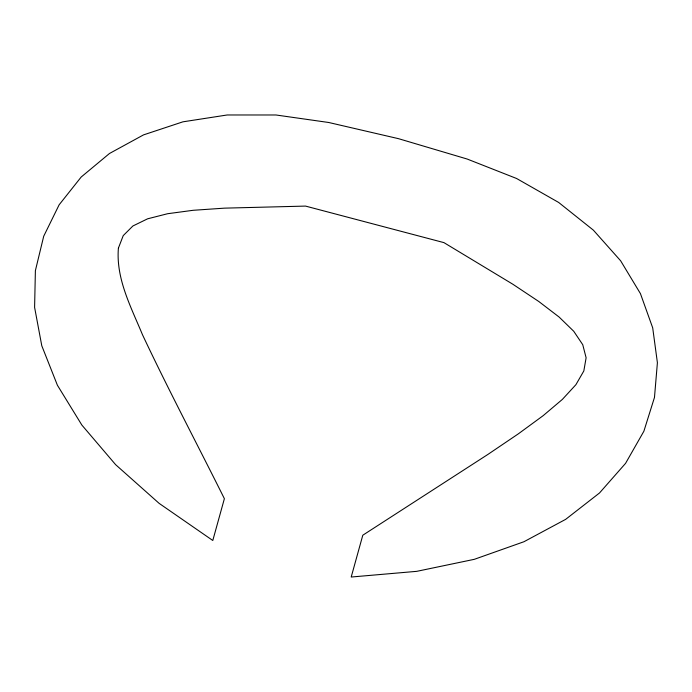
<?xml version="1.0" encoding="UTF-8"?>
<svg xmlns="http://www.w3.org/2000/svg" width="692" height="692" viewBox="0 0 692 692"><rect width="100%" height="100%" fill="white"/><g stroke="black" fill="none" stroke-linecap="round" stroke-linejoin="round"><path stroke-width="1.04" d="M118.401 248.108C115.824 278.798 131.091 307.127 142.448 334.643C168.467 389.959 197.142 443.979 224.381 498.69L212.79 540.487L159.117 503.352L115.625 464.661L81.864 425.07L57.401 385.228L41.788 345.775L34.6 307.369L35.387 270.641L43.708 236.24L59.123 204.823L81.189 177.022L109.474 153.494L143.538 134.879L182.93 121.827L227.218 114.976L275.961 114.984L328.717 122.493L398.497 138.668L467.135 159.022L516.569 178.484L558.66 202.453L593.373 230.151L620.646 260.798L640.437 293.624L652.703 327.852L657.4 362.712L654.476 397.433L643.88 431.228L625.577 463.337L599.514 492.972L565.649 519.363L523.931 541.741L474.314 559.326L416.757 571.341L351.207 577.024L362.798 535.219L487.895 454.428L518.343 433.841L543.168 415.658L562.354 399.422L575.917 384.674L583.832 370.938L586.115 357.773L582.75 344.702L573.746 331.278L559.093 317.031L538.791 301.496L512.833 284.23L443.944 242.624L305.527 206.086L224.537 208.145L193.189 210.29L167.628 213.716L147.612 218.81L132.899 225.981L123.237 235.609L118.401 248.108"/></g></svg>
